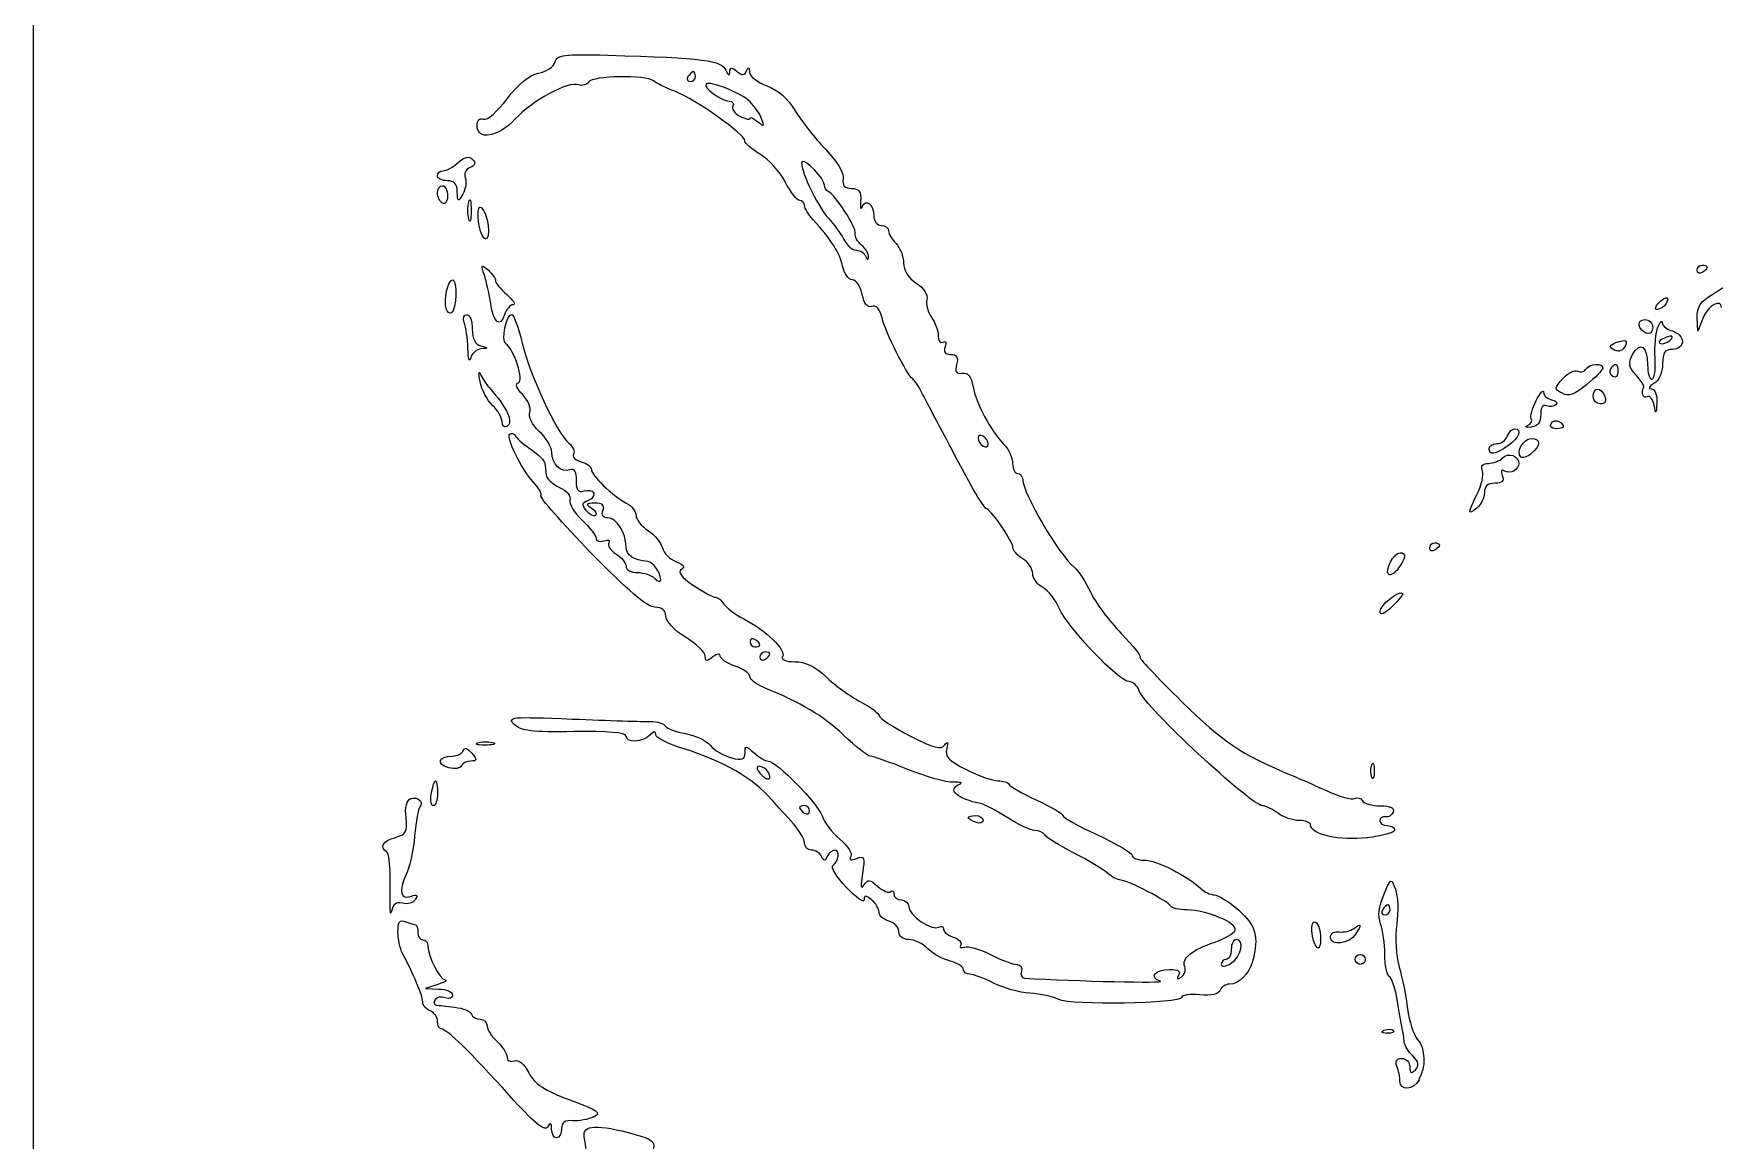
# Model space of a CAD drawing. Extents: x 195 to 337, y 268 to 410.
# Drawn here: x 195.3 to 252.5, y 340.8 to 378.4 of the extents above; entities that cross this region are included whole.
import ezdxf

# ---------------------------------------------------------------- set-up
doc = ezdxf.new("R2010")
doc.units = 0
doc.layers.add('Layer_1', color=7, linetype='CONTINUOUS')

msp = doc.modelspace()

# ---------------------------------------------------------------- linework, layer by layer
at = {"layer": 'Layer_1', "color": 7}
for points in [[(195.260074, 284.812072), (195.260074, 393.152088)], [(219.651766, 376.117994), (219.650944, 376.123521)], [(210.111993, 373.885937), (210.116869, 373.884831)], [(210.074066, 372.124176), (210.074066, 372.125254)], [(210.634787, 371.456022), (210.635921, 371.456022)], [(223.438796, 371.23818), (223.440809, 371.241354)], [(211.580028, 369.213449), (211.579121, 369.212485)], [(250.700179, 369.124129), (250.697911, 369.121861)], [(209.484828, 368.942825), (209.486812, 368.942542)], [(252.088362, 368.77663), (251.905243, 368.312627), (251.882566, 368.779833)], [(250.170072, 368.23989), (250.168088, 368.238756)], [(250.776431, 368.091468), (250.781533, 368.089483)], [(210.498214, 367.712306), (210.49759, 367.712306)], [(249.38907, 367.736627), (249.384733, 367.740028)], [(251.042236, 367.691839), (251.042037, 367.69405)], [(249.016088, 366.765846), (249.016088, 366.76698)], [(248.112516, 366.480765), (248.114869, 366.485159)], [(247.076623, 365.810372), (247.076396, 365.80595)], [(211.364396, 365.070274), (211.365955, 365.070869)], [(247.066758, 364.992605), (247.067892, 364.992605)], [(245.44279, 364.40708), (245.442847, 364.410425)], [(246.23564, 364.143912), (246.236916, 364.143912)], [(245.647281, 363.557055), (245.649776, 363.556318)], [(241.695984, 360.224362), (241.701426, 360.224249)], [(210.613357, 354.221802), (210.613243, 354.216983)], [(210.1417, 353.676756), (210.139546, 353.677521)], [(220.141735, 353.432636), (220.139751, 353.431361)], [(240.808031, 353.128791), (240.808031, 353.128932)], [(208.400151, 352.114157), (208.402248, 352.113619)], [(240.640617, 351.059556), (240.651133, 351.066387)], [(236.191584, 347.600835), (236.192491, 347.598737)], [(238.948135, 347.323663), (238.943883, 347.323663)], [(240.257146, 347.781317), (240.256069, 347.780183)], [(236.752588, 346.854132), (236.745445, 346.850759)], [(209.015354, 346.072167), (208.593133, 345.937238), (209.057136, 345.914561)], [(241.322916, 344.414665), (241.328387, 344.40446)], [(242.410003, 342.830494), (242.427209, 342.829191)], [(214.31838, 341.554167), (214.319231, 341.566384)]]:
    msp.add_lwpolyline(points, dxfattribs=at)
for points in [[(217.711848, 377.149068)], [(209.177127, 372.674041)], [(252.054743, 370.311364)], [(248.591741, 365.836819)], [(227.580072, 364.738535)], [(242.948075, 360.854787)], [(241.501017, 358.934882)], [(219.81354, 357.8148)], [(220.151089, 357.39258)], [(208.863133, 352.157754)], [(221.501883, 352.157953)], [(227.324642, 351.590967)], [(241.353133, 348.78138)], [(240.413675, 346.754636)]]:
    msp.add_lwpolyline(points, close=True, dxfattribs=at)
for points in [[(213.006903, 377.477121), (213.07125, 377.722602), (213.308028, 377.753499), (214.799618, 377.709562)], [(214.799618, 377.709562), (218.090642, 377.613184), (218.688185, 377.536932), (218.821187, 377.199468)], [(211.373751, 376.222252), (211.755237, 376.731269), (212.12496, 377.032394), (212.444283, 377.096683)], [(212.444283, 377.096683), (212.713291, 377.150258), (212.966169, 377.321754), (213.006903, 377.477121)], [(216.357908, 376.839014), (216.124333, 377.044809), (214.278639, 377.013628), (214.147253, 376.796211)], [(217.711848, 377.149068), (217.669045, 377.149068), (217.590809, 377.07395), (217.532982, 376.979839)], [(217.786966, 376.979839), (217.786966, 377.076217), (217.754935, 377.149068), (217.711848, 377.149068)], [(218.821187, 377.199468), (218.896305, 377.0172), (218.947612, 376.985169), (218.954982, 377.12435)], [(218.954982, 377.12435), (218.963486, 377.303216), (219.019329, 377.312003), (219.20358, 377.156381)], [(219.20358, 377.156381), (219.385848, 377.005294), (219.460683, 377.01068), (219.528289, 377.179058)], [(219.528289, 377.179058), (219.592636, 377.332413), (219.624667, 377.319373), (219.624667, 377.136255)], [(219.624667, 377.136255), (219.633171, 376.992539), (219.900195, 376.780479), (220.220481, 376.66474)], [(213.81078, 376.699833), (213.464642, 376.832778), (212.228198, 376.166154), (211.641398, 375.530031)], [(214.147253, 376.796211), (214.082906, 376.699833), (213.934088, 376.654762), (213.81078, 376.699833)], [(217.109117, 376.468243), (216.784409, 376.594668), (216.445782, 376.760778), (216.357908, 376.839014)], [(219.473212, 374.78965), (219.473212, 375.013587), (217.801281, 376.200425), (217.109117, 376.468243)], [(217.532982, 376.979839), (217.479407, 376.883461), (217.510305, 376.810611), (217.6081, 376.810611)], [(217.6081, 376.810611), (217.704478, 376.810611), (217.786966, 376.885729), (217.786966, 376.979839)], [(218.147448, 376.722567), (218.033779, 376.608898), (218.660746, 376.148183), (218.93616, 376.141748)], [(219.650944, 376.123521), (219.344462, 376.423597), (218.274752, 376.850098), (218.147448, 376.722567)], [(220.220481, 376.66474), (220.585895, 376.532929), (220.9417, 376.22109), (221.175303, 375.828888)], [(210.573247, 375.528898), (210.696554, 375.486094), (211.045839, 375.784016), (211.373751, 376.222252)], [(218.93616, 376.141748), (219.057199, 376.13897), (219.113042, 376.06663), (219.058333, 375.975638)], [(219.058333, 375.975638), (219.004758, 375.890031), (219.111908, 375.733559), (219.301546, 375.631654)], [(220.040765, 375.545764), (219.976418, 375.714142), (219.80067, 375.972265), (219.651766, 376.117994)], [(210.354695, 375.316866), (210.354695, 375.49063), (210.440302, 375.57822), (210.573247, 375.528898)], [(211.641398, 375.530031), (211.068062, 374.908507), (210.354695, 374.789537), (210.354695, 375.316866)], [(219.301546, 375.631654), (219.49005, 375.535276), (219.644481, 375.498709), (219.644481, 375.556535)], [(219.644481, 375.556535), (219.644481, 375.620882), (219.760135, 375.567874), (219.901584, 375.449386)], [(219.901584, 375.449386), (220.119001, 375.268252), (220.140544, 375.283276), (220.040765, 375.545764)], [(221.175303, 375.828888), (221.379965, 375.484904), (221.846122, 374.890139), (222.210488, 374.508652)], [(219.996147, 374.331005), (219.708969, 374.499383), (219.473212, 374.705008), (219.473212, 374.78965)], [(209.708935, 374.055165), (209.926352, 374.251323), (210.075426, 374.284488), (210.197599, 374.162315)], [(210.197599, 374.162315), (210.319773, 374.040142), (210.293977, 373.955386), (210.111993, 373.885937)], [(220.84382, 373.392255), (220.664954, 373.740548), (220.283354, 374.162769), (219.996147, 374.331005)], [(222.176387, 373.285871), (222.176387, 373.508674), (221.524843, 374.189244), (221.416617, 374.081017)], [(222.210488, 374.508652), (222.608047, 374.091789), (222.851316, 373.686718), (222.818094, 373.494898)], [(209.001549, 373.603039), (209.001549, 373.699417), (209.087155, 373.772268), (209.19884, 373.772268)], [(209.339099, 373.433811), (209.153713, 373.433811), (209.001549, 373.508929), (209.001549, 373.603039)], [(209.19884, 373.772268), (209.308258, 373.772268), (209.537467, 373.899827), (209.708935, 374.055165)], [(210.116869, 373.884831), (209.971168, 373.831257), (209.897184, 373.67365), (209.950758, 373.534413)], [(221.416617, 374.081017), (221.287073, 373.951474), (221.934223, 372.562214), (222.312478, 372.156831)], [(209.007899, 373.021228), (209.007899, 373.155307), (209.083017, 373.264441), (209.177127, 373.264441)], [(209.177127, 372.674013), (209.080749, 372.727587), (209.007899, 372.887178), (209.007899, 373.021228)], [(209.177127, 373.264441), (209.273505, 373.264441), (209.346355, 373.107969), (209.346355, 372.917254)], [(209.682034, 373.05445), (209.679228, 373.320057), (209.574884, 373.433811), (209.339099, 373.433811)], [(209.865152, 372.979332), (209.70216, 372.699553), (209.68742, 372.706072), (209.682034, 373.05445)], [(209.950758, 373.534413), (210.004333, 373.397216), (209.973436, 373.147569), (209.865152, 372.979332)], [(221.33461, 372.758939), (221.249004, 372.758939), (221.022771, 373.043991), (220.84382, 373.392255)], [(222.309332, 373.068454), (222.234214, 373.100485), (222.176387, 373.197146), (222.176387, 373.285871)], [(223.228777, 371.642117), (223.27158, 371.83714), (222.544012, 372.968787), (222.309332, 373.068454)], [(222.818094, 373.494898), (222.775291, 373.272094), (222.860897, 373.175546), (223.100991, 373.172343)], [(223.100991, 373.172343), (223.354976, 373.169509), (223.431058, 373.06406), (223.407473, 372.750123)], [(209.346355, 372.917254), (209.346355, 372.725348), (209.271237, 372.616129), (209.177127, 372.674041)], [(210.074066, 372.125254), (210.031262, 372.288246), (210.031262, 372.55388), (210.074066, 372.71571)], [(210.074066, 372.71571), (210.116869, 372.878702), (210.149184, 372.747742), (210.149184, 372.419943)], [(210.400078, 372.068986), (210.368047, 372.392617), (210.402913, 372.582283), (210.496456, 372.524428)], [(210.496456, 372.524428), (210.721527, 372.385247), (210.851184, 371.38422), (210.634787, 371.456022)], [(221.499587, 372.58971), (221.499587, 372.686088), (221.424469, 372.758939), (221.33461, 372.758939)], [(221.795354, 372.1032), (221.632362, 372.277814), (221.499587, 372.496479), (221.499587, 372.58971)], [(223.407473, 372.750123), (223.384796, 372.5208), (223.415977, 372.428646), (223.461048, 372.545461)], [(223.461048, 372.545461), (223.585206, 372.843383), (223.85753, 372.631351), (223.85753, 372.23898)], [(210.149184, 372.419943), (210.149184, 372.095235), (210.117152, 371.961269), (210.074066, 372.124176)], [(210.635921, 371.456022), (210.539543, 371.488054), (210.434377, 371.763581), (210.400078, 372.068986)], [(222.797316, 370.521269), (222.700938, 370.972403), (222.400806, 371.45143), (221.795354, 372.1032)], [(222.312478, 372.156831), (222.491344, 371.964926), (222.726138, 371.642428), (222.835442, 371.438844)], [(223.85753, 372.23898), (223.85753, 372.05898), (223.971199, 371.911068), (224.11038, 371.911068)], [(224.11038, 371.911068), (224.249562, 371.911068), (224.363231, 371.825461), (224.363231, 371.729934)], [(222.835442, 371.438844), (222.943725, 371.235317), (223.137643, 371.069121), (223.266223, 371.069121)], [(223.440809, 371.241354), (223.300494, 371.358142), (223.204966, 371.53817), (223.228777, 371.642117)], [(224.363231, 371.729934), (224.363231, 371.633556), (224.4769, 371.435244), (224.616081, 371.29595)], [(224.616081, 371.29595), (224.755262, 371.156769), (224.868932, 370.859783), (224.868932, 370.636894)], [(223.266223, 371.069121), (223.394916, 371.069121), (223.538349, 370.972743), (223.584497, 370.85794)], [(223.680875, 370.835263), (223.689379, 370.942413), (223.584497, 371.121364), (223.438796, 371.23818)], [(223.584497, 370.85794), (223.638072, 370.724995), (223.670103, 370.717625), (223.680875, 370.835263)], [(252.413014, 369.572854), (253.394623, 370.155798), (253.87793, 370.655405), (253.685656, 370.888157)], [(210.60284, 370.216573), (210.486053, 370.585219), (210.495691, 370.603446), (210.737769, 370.385802)], [(210.818273, 369.253191), (210.77547, 369.555392), (210.674557, 369.989405), (210.60284, 370.216573)], [(210.737769, 370.385802), (210.88347, 370.252006), (210.991754, 370.093266), (210.977864, 370.033257)], [(223.129508, 370.057266), (222.999965, 370.057266), (222.849729, 370.26618), (222.797316, 370.521269)], [(224.868932, 370.636894), (224.868932, 370.387162), (225.036176, 370.121443), (225.304021, 369.945694)], [(251.885514, 370.386482), (251.885514, 370.48286), (251.960632, 370.565348), (252.054743, 370.565348)], [(252.054743, 370.311364), (251.958365, 370.257789), (251.885514, 370.288687), (251.885514, 370.386482)], [(252.054743, 370.565348), (252.151121, 370.565348), (252.223971, 370.533317), (252.223971, 370.49023)], [(252.223971, 370.49023), (252.223971, 370.447427), (252.148853, 370.369191), (252.054743, 370.311364)], [(209.305678, 369.078605), (209.2093, 369.376498), (209.359253, 370.056983), (209.527631, 370.056983)], [(209.527631, 370.056983), (209.691473, 370.056983), (209.65519, 369.047509), (209.484828, 368.942825)], [(210.977864, 370.033257), (210.966525, 369.96891), (211.134336, 369.765383), (211.357225, 369.569225)], [(211.357225, 369.569225), (211.580028, 369.373068), (211.680856, 369.213449), (211.580028, 369.213449)], [(223.464932, 369.563244), (223.411357, 369.83537), (223.259136, 370.057266), (223.129508, 370.057266)], [(225.304021, 369.945694), (225.56651, 369.773065), (225.709092, 369.549184), (225.665155, 369.379871)], [(251.882566, 368.779833), (251.871228, 369.136687), (251.993968, 369.32315), (252.413014, 369.572854)], [(209.486812, 368.942542), (209.422466, 368.899739), (209.343379, 368.965219), (209.305678, 369.078605)], [(211.287634, 368.872781), (211.140799, 368.409827), (210.921143, 368.586652), (210.818273, 369.253191)], [(211.579121, 369.212485), (211.482743, 369.212485), (211.34753, 369.059131), (211.287634, 368.872781)], [(223.791766, 369.156019), (223.643798, 369.102444), (223.529278, 369.241625), (223.464932, 369.563244)], [(224.138982, 368.763817), (224.063864, 369.069222), (223.936588, 369.211748), (223.791766, 369.156019)], [(225.665155, 369.379871), (225.622352, 369.225666), (225.697187, 368.95765), (225.821628, 368.784057)], [(250.697911, 369.121861), (250.417281, 368.948381), (250.378588, 369.099184), (250.644336, 369.346932)], [(250.644336, 369.346932), (250.77388, 369.466838), (250.880179, 369.490649), (250.880179, 369.400507)], [(250.880179, 369.400507), (250.880179, 369.314901), (250.794573, 369.185074), (250.700179, 369.124129)], [(252.713117, 369.11418), (252.712806, 369.438888), (252.251269, 369.189298), (252.088362, 368.77663)], [(209.918982, 368.607118), (209.865407, 368.753953), (209.896305, 368.873858), (210.004588, 368.873858)], [(210.041155, 367.720894), (210.029817, 368.061647), (209.976809, 368.460312), (209.918982, 368.607118)], [(210.004588, 368.873858), (210.111738, 368.873858), (210.191108, 368.652189), (210.191108, 368.379836)], [(211.333555, 367.881619), (211.167445, 367.996139), (211.344894, 368.879301), (211.535949, 368.879301)], [(211.535949, 368.879301), (211.600295, 368.879301), (211.762154, 368.442085), (211.887445, 367.908406)], [(225.182727, 366.686476), (224.976932, 366.836428), (224.267562, 368.249329), (224.138982, 368.763817)], [(225.821628, 368.784057), (225.948053, 368.611427), (226.052084, 368.327565), (226.052084, 368.153943)], [(250.168088, 368.238756), (249.855171, 368.345906), (249.802673, 368.707039), (250.103741, 368.707039)], [(250.103741, 368.707039), (250.250576, 368.707039), (250.370481, 368.587134), (250.370481, 368.440299)], [(250.370481, 368.440299), (250.370481, 368.293465), (250.284875, 368.203323), (250.170072, 368.23989)], [(250.449625, 367.396186), (250.426947, 367.790542), (250.472302, 368.266337), (250.546003, 368.451723)], [(250.546003, 368.451723), (250.621121, 368.637109), (250.687451, 368.703723), (250.693971, 368.598557)], [(250.693971, 368.598557), (250.69964, 368.491408), (250.856963, 368.366967), (251.042236, 368.318778)], [(210.191108, 368.379836), (210.191108, 368.050847), (210.287486, 367.860104), (210.486875, 367.808683)], [(211.757902, 366.557528), (211.961429, 366.621874), (211.622973, 367.682825), (211.333555, 367.881619)], [(211.887445, 367.908406), (212.138311, 366.838923), (213.074566, 364.83103), (213.478787, 364.495521)], [(226.052084, 368.153943), (226.052084, 367.980463), (226.127203, 367.884935), (226.219329, 367.941912)], [(226.219329, 367.941912), (226.315706, 368.006258), (226.343769, 367.933408), (226.283675, 367.783455)], [(249.041826, 367.675682), (248.87033, 367.782831), (248.886488, 367.83754), (249.116944, 367.92428)], [(249.116944, 367.92428), (249.46844, 368.059209), (249.552034, 367.999398), (249.38907, 367.736627)], [(249.684469, 367.513002), (249.933067, 367.978082), (250.19564, 367.803411), (250.19564, 367.174375)], [(250.781533, 368.089483), (250.637817, 368.035909), (250.557596, 367.95342), (250.601533, 367.909483)], [(250.601533, 367.909483), (250.644336, 367.86668), (250.763391, 367.877452), (250.862037, 367.941515)], [(250.862037, 367.941515), (251.131045, 368.107625), (251.079738, 368.205137), (250.776431, 368.091468)], [(251.042236, 368.318778), (251.227621, 368.265203), (251.379814, 368.108731), (251.379814, 367.960847)], [(251.379814, 367.960847), (251.379814, 367.804375), (251.238365, 367.691839), (251.042236, 367.691839)], [(210.137533, 367.397263), (210.09473, 367.234271), (210.051643, 367.374586), (210.041155, 367.720894)], [(210.49759, 367.712306), (210.342251, 367.700967), (210.179316, 367.560085), (210.137533, 367.397263)], [(210.486875, 367.808683), (210.749363, 367.744337), (210.750497, 367.733565), (210.498214, 367.712306)], [(226.283675, 367.783455), (226.219329, 367.608841), (226.280897, 367.520967), (226.474447, 367.520967)], [(226.474447, 367.520967), (226.68336, 367.520967), (226.740336, 367.424589), (226.67599, 367.179109)], [(249.384733, 367.740028), (249.309615, 367.625225), (249.1693, 367.600564), (249.041826, 367.675682)], [(249.80239, 366.815367), (249.552658, 367.091745), (249.530264, 367.224746), (249.684469, 367.513002)], [(250.342475, 366.678198), (250.428081, 366.678198), (250.471168, 367.000753), (250.449625, 367.396186)], [(251.042037, 367.69405), (250.780683, 367.69405), (250.704488, 367.581515), (250.704488, 367.195748)], [(210.457168, 366.594718), (210.403593, 366.873364), (210.403593, 366.989074), (210.468506, 366.85097)], [(210.468506, 366.85097), (210.532853, 366.713773), (210.66353, 366.506986), (210.765351, 366.392324)], [(226.67599, 367.179109), (226.611643, 366.928243), (226.664651, 366.85012), (226.865628, 366.883342)], [(226.865628, 366.883342), (227.059517, 366.915373), (227.17211, 366.773924), (227.234273, 366.422542)], [(247.283297, 366.197953), (247.014289, 366.349039), (247.016557, 366.383339), (247.315329, 366.70697)], [(247.315329, 366.70697), (247.493061, 366.898876), (247.716119, 367.007017), (247.809351, 366.949049)], [(247.809351, 366.949049), (247.905729, 366.895474), (248.026768, 366.917017), (248.085729, 367.013395)], [(248.085729, 367.013395), (248.207902, 367.210687), (248.684774, 367.248104), (248.666547, 367.056198)], [(248.666547, 367.056198), (248.660878, 366.98108), (248.410295, 366.727238), (248.112516, 366.480765)], [(249.016088, 366.76698), (248.91971, 366.820554), (248.888529, 366.943861), (248.940969, 367.030602)], [(248.940969, 367.030602), (249.085536, 367.26531), (249.187584, 367.221373), (249.187584, 366.923452)], [(249.187584, 366.923452), (249.187584, 366.778885), (249.112466, 366.708019), (249.016088, 366.765846)], [(250.06913, 366.407093), (250.091807, 366.439124), (249.972752, 366.627912), (249.80239, 366.815367)], [(250.19564, 367.174375), (250.19564, 366.901115), (250.259987, 366.678198), (250.342475, 366.678198)], [(250.704488, 367.195748), (250.704488, 366.899981), (250.584582, 366.627798), (250.408721, 366.525978)], [(210.880466, 365.785654), (210.702733, 365.951764), (210.51182, 366.316101), (210.457168, 366.594718)], [(210.765351, 366.392324), (211.401899, 365.671134), (211.606588, 365.220085), (211.364396, 365.070274)], [(211.906721, 366.153534), (211.696673, 366.363581), (211.63998, 366.517871), (211.757902, 366.557528)], [(212.146815, 365.552334), (212.20039, 365.699169), (212.09324, 365.961713), (211.906721, 366.153534)], [(225.520305, 366.173178), (225.403517, 366.405619), (225.251297, 366.636104), (225.182727, 366.686476)], [(226.004661, 365.244066), (225.855842, 365.522712), (225.637092, 365.940624), (225.520305, 366.173178)], [(227.234273, 366.422542), (227.330651, 365.86423), (227.827933, 364.938151), (228.287656, 364.454192)], [(246.402544, 365.949553), (246.540875, 366.214309), (246.654261, 366.341783), (246.655395, 366.23245)], [(246.655395, 366.23245), (246.656018, 366.123033), (246.777568, 366.009647), (246.924403, 365.9796)], [(248.114869, 366.485159), (247.705517, 366.146532), (247.500828, 366.07578), (247.283297, 366.197953)], [(248.344277, 366.089669), (248.344277, 366.229134), (248.408623, 366.34252), (248.495363, 366.34252)], [(248.495363, 366.34252), (248.580969, 366.34252), (248.689253, 366.22885), (248.742828, 366.089669)], [(250.183933, 366.079181), (250.044752, 365.993575), (249.959996, 366.23452), (250.06913, 366.407093)], [(250.408721, 366.525978), (250.244878, 366.4296), (250.207177, 366.351364), (250.323114, 366.349096)], [(250.323114, 366.349096), (250.445288, 366.346318), (250.524658, 366.148687), (250.510768, 365.879735)], [(211.204097, 365.227342), (211.204097, 365.368791), (211.058396, 365.619543), (210.880466, 365.785654)], [(246.236434, 365.331231), (246.193631, 365.40635), (246.268466, 365.684854), (246.402544, 365.949553)], [(246.751688, 365.773918), (246.622144, 365.827493), (246.54816, 365.709572), (246.557798, 365.471717)], [(247.076396, 365.80595), (247.01205, 365.741603), (246.866349, 365.730831), (246.751688, 365.773918)], [(246.924403, 365.9796), (247.072371, 365.947569), (247.140969, 365.87245), (247.076623, 365.810372)], [(248.591741, 365.836819), (248.455678, 365.836819), (248.344277, 365.950488), (248.344277, 366.089669)], [(248.742828, 366.089669), (248.807174, 365.935465), (248.743168, 365.836819), (248.591741, 365.836819)], [(250.41439, 365.794129), (250.371587, 366.004176), (250.270673, 366.132756), (250.183933, 366.079181)], [(250.510768, 365.879735), (250.488091, 365.477868), (250.478453, 365.467153), (250.41439, 365.794129)], [(211.365955, 365.070869), (211.280349, 365.017294), (211.204097, 365.093546), (211.204097, 365.227342)], [(212.471524, 364.898665), (212.21754, 365.134507), (212.086806, 365.396967), (212.146815, 365.552334)], [(226.497606, 364.314983), (226.375432, 364.547424), (226.153621, 364.965449), (226.004661, 365.244066)], [(246.234166, 365.045216), (246.04878, 365.022539), (245.992088, 365.043713), (246.108875, 365.098791)], [(246.108875, 365.098791), (246.225662, 365.152365), (246.282639, 365.256397), (246.236434, 365.331231)], [(246.557798, 365.471717), (246.566302, 365.211213), (246.46142, 365.075235), (246.234166, 365.045216)], [(247.067892, 364.992605), (246.923325, 364.992605), (246.852459, 365.067723), (246.910286, 365.164101)], [(246.910286, 365.164101), (246.963861, 365.260479), (247.087168, 365.29166), (247.173908, 365.239219)], [(247.173908, 365.239219), (247.408617, 365.094652), (247.36468, 364.992605), (247.066758, 364.992605)], [(212.268677, 363.179282), (211.846456, 363.647594), (211.336362, 364.67742), (211.463892, 364.805263)], [(211.463892, 364.805263), (211.517467, 364.858838), (211.610727, 364.82794), (211.675924, 364.730145)], [(211.675924, 364.730145), (211.74027, 364.633767), (211.983483, 364.426894), (212.216037, 364.267219)], [(212.895899, 364.193546), (212.895899, 364.365043), (212.705127, 364.682183), (212.471524, 364.898665)], [(213.478787, 364.495521), (213.620236, 364.3776), (213.690818, 364.209392), (213.636393, 364.120441)], [(227.580072, 364.738535), (227.483694, 364.79211), (227.410843, 364.770567), (227.410843, 364.674189)], [(227.410843, 364.674189), (227.410843, 364.577811), (227.485962, 364.458756), (227.580072, 364.400929)], [(227.7493, 364.465276), (227.7493, 364.561654), (227.674182, 364.680709), (227.580072, 364.738535)], [(227.580072, 364.400929), (227.67645, 364.347354), (227.7493, 364.368898), (227.7493, 364.465276)], [(228.287656, 364.454192), (228.450648, 364.282696), (228.583423, 363.991266), (228.583423, 363.804803)], [(244.80525, 364.314047), (244.80525, 364.410425), (244.922037, 364.483276), (245.063486, 364.483276)], [(245.063486, 364.483276), (245.206069, 364.483276), (245.365659, 364.596945), (245.419262, 364.736126)], [(245.419262, 364.736126), (245.472837, 364.875307), (245.584239, 364.988976), (245.666727, 364.988976)], [(245.666727, 364.988976), (245.943105, 364.988976), (245.822066, 364.673906), (245.44279, 364.40708)], [(245.877936, 364.031376), (245.705306, 364.204006), (245.963543, 364.653978), (246.23479, 364.653978)], [(246.23479, 364.653978), (246.565905, 364.653978), (246.565905, 364.418135), (246.23564, 364.143912)], [(212.216037, 364.267219), (212.448478, 364.108762), (212.647895, 363.903931), (212.659688, 363.812854)], [(213.507785, 363.592346), (213.212018, 363.478677), (212.895899, 363.789638), (212.895899, 364.193546)], [(213.636393, 364.120441), (213.582818, 364.034835), (213.70074, 363.918047), (213.891511, 363.866457)], [(213.891511, 363.866457), (214.086535, 363.812882), (214.24621, 363.696094), (214.24621, 363.601701)], [(227.701054, 362.262189), (227.584267, 362.315764), (227.237023, 362.90622), (226.497606, 364.314983)], [(244.774891, 363.809906), (244.938733, 363.809906), (245.158532, 363.895512), (245.261429, 363.997559)], [(245.442847, 364.410425), (245.009911, 364.107146), (244.80525, 364.077128), (244.80525, 364.314047)], [(245.261429, 363.997559), (245.456453, 364.192583), (245.81651, 364.072677), (245.81651, 363.809906)], [(246.236916, 364.143912), (246.095467, 364.025991), (245.933666, 363.975534), (245.877936, 364.031376)], [(212.659688, 363.812854), (212.671026, 363.727247), (212.691719, 363.546113), (212.702491, 363.420652)], [(212.702491, 363.420652), (212.713829, 363.296211), (212.921042, 363.104504), (213.162214, 362.994123)], [(213.740226, 363.223729), (213.740226, 363.544129), (213.665108, 363.655587), (213.507785, 363.592346)], [(214.24621, 363.601701), (214.24621, 363.399307), (214.95884, 362.713323), (215.433558, 362.459367)], [(228.583423, 363.804803), (228.583423, 363.619417), (228.658541, 363.467254), (228.752651, 363.467254)], [(228.752651, 363.467254), (228.849029, 363.467254), (228.924147, 363.370876), (228.927266, 363.256072)], [(244.397599, 362.777811), (244.545568, 363.074627), (244.623804, 363.4272), (244.571363, 363.563291)], [(244.571363, 363.563291), (244.507017, 363.722882), (244.582702, 363.809906), (244.774891, 363.809906)], [(245.250006, 363.395991), (245.325124, 363.210605), (245.247199, 363.134636), (244.994888, 363.134636)], [(245.314352, 363.554731), (245.217974, 363.619077), (245.189911, 363.546227), (245.250006, 363.395991)], [(245.649776, 363.556318), (245.553398, 363.502743), (245.405429, 363.502743), (245.314352, 363.554731)], [(245.81651, 363.809906), (245.81651, 363.724299), (245.741391, 363.613748), (245.647281, 363.557055)], [(212.522661, 362.710998), (212.576236, 362.764573), (212.458314, 362.970369), (212.268677, 363.179282)], [(214.231017, 360.768472), (213.243001, 361.787584), (212.473905, 362.662243), (212.522661, 362.710998)], [(213.162214, 362.994123), (213.41308, 362.87932), (213.564081, 362.699433), (213.515836, 362.571931)], [(213.987691, 362.860441), (213.807691, 362.796094), (213.740226, 362.892472), (213.740226, 363.223729)], [(214.324191, 362.806866), (214.270617, 362.881984), (214.123782, 362.903244), (213.987691, 362.860441)], [(214.141924, 362.559402), (214.290743, 362.612976), (214.373514, 362.727496), (214.324191, 362.806866)], [(228.927266, 363.256072), (228.938604, 362.778123), (230.153647, 360.707754), (230.674654, 360.275357)], [(244.386261, 362.290224), (244.064784, 362.023483), (244.067987, 362.107956), (244.397599, 362.777811)], [(244.639111, 362.817439), (244.639111, 362.642825), (244.525442, 362.405962), (244.386261, 362.290224)], [(244.994888, 363.134636), (244.759045, 363.134636), (244.639111, 363.027487), (244.639111, 362.817439)], [(213.515836, 362.571931), (213.473032, 362.449757), (213.650765, 362.141121), (213.920906, 361.886088)], [(214.077577, 362.199345), (213.904097, 362.408258), (213.915719, 362.473739), (214.141924, 362.559402)], [(214.362601, 362.456447), (214.065757, 362.454293), (214.040047, 362.424416), (214.236176, 362.296857)], [(214.387262, 362.041739), (214.333688, 361.988164), (214.194506, 362.064416), (214.077577, 362.199345)], [(214.236176, 362.296857), (214.372239, 362.21125), (214.440837, 362.095313), (214.387262, 362.041739)], [(214.640113, 362.205581), (214.704459, 362.384447), (214.628774, 362.458431), (214.362601, 362.456447)], [(214.808207, 361.952731), (214.642097, 361.952731), (214.578884, 362.049109), (214.640113, 362.205581)], [(215.433558, 362.459367), (215.61696, 362.362989), (215.765779, 362.172161), (215.765779, 362.038195)], [(228.592636, 360.946035), (228.592636, 361.148428), (227.896078, 362.176469), (227.701054, 362.262189)], [(213.920906, 361.886088), (214.191048, 361.63097), (214.411725, 361.344926), (214.411725, 361.250617)], [(215.423325, 360.970044), (215.423325, 361.454428), (215.111486, 361.952731), (214.808207, 361.952731)], [(215.765779, 362.038195), (215.765779, 361.904117), (215.948047, 361.674935), (216.169773, 361.530255)], [(214.411725, 361.250617), (214.411725, 361.154239), (214.529647, 361.123058), (214.674214, 361.175499)], [(214.674214, 361.175499), (214.819914, 361.229074), (214.891631, 361.207814), (214.836072, 361.111153)], [(214.836072, 361.111153), (214.782497, 361.025546), (214.889647, 360.852917), (215.080418, 360.735024)], [(216.169773, 361.530255), (216.392576, 361.384554), (216.613423, 361.116624), (216.660563, 360.935518)], [(242.778847, 360.929906), (242.778847, 361.026283), (242.853965, 361.108772), (242.948075, 361.108772)], [(242.948075, 361.108772), (243.044453, 361.108772), (243.117303, 361.07674), (243.117303, 361.033654)], [(243.117303, 361.033654), (243.117303, 360.99085), (243.042185, 360.912614), (242.948075, 360.854787)], [(216.40159, 358.914557), (216.147606, 358.914557), (215.451077, 359.509323), (214.231017, 360.768472)], [(215.080418, 360.735024), (215.270056, 360.617102), (215.424403, 360.424261), (215.424403, 360.307446)], [(216.164897, 360.473896), (215.671952, 360.516699), (215.423325, 360.680825), (215.423325, 360.970044)], [(216.60319, 359.850217), (216.600384, 360.08691), (216.3373, 360.45995), (216.164897, 360.473896)], [(216.660563, 360.935518), (216.703366, 360.754384), (216.918799, 360.542239), (217.128875, 360.464003)], [(217.128875, 360.464003), (217.387111, 360.367625), (217.446072, 360.281735), (217.308875, 360.197263)], [(228.930185, 360.561317), (228.744799, 360.67697), (228.592636, 360.850649), (228.592636, 360.946035)], [(229.267763, 360.058734), (229.267763, 360.218324), (229.115543, 360.444501), (228.930185, 360.561317)], [(241.374591, 360.035745), (241.238529, 360.171808), (241.561111, 360.770882), (241.771102, 360.770882)], [(241.771102, 360.770882), (241.992771, 360.770882), (241.967259, 360.575858), (241.695984, 360.224362)], [(242.948075, 360.854787), (242.851697, 360.801213), (242.778847, 360.83211), (242.778847, 360.929906)], [(215.424403, 360.307446), (215.424403, 360.190658), (215.599017, 360.095414), (215.812324, 360.095414)], [(215.812324, 360.095414), (216.025489, 360.095414), (216.292399, 359.999036), (216.40278, 359.89302)], [(216.40278, 359.89302), (216.514182, 359.781619), (216.604324, 359.762343), (216.60319, 359.850217)], [(217.308875, 360.197263), (217.173946, 360.111657), (217.306607, 359.936759), (217.709666, 359.662507)], [(229.605313, 359.587219), (229.419927, 359.683597), (229.267763, 359.899058), (229.267763, 360.058734)], [(230.674654, 360.275357), (230.828859, 360.147798), (231.078648, 359.769572), (231.23084, 359.433071)], [(241.701426, 360.224249), (241.579253, 360.063524), (241.432418, 359.977635), (241.374591, 360.035745)], [(217.709666, 359.662507), (218.041858, 359.437436), (218.381562, 359.253156), (218.466232, 359.253156)], [(230.179697, 358.863874), (230.050154, 359.162844), (229.790699, 359.487553), (229.605313, 359.587219)], [(231.23084, 359.433071), (231.383061, 359.097647), (231.853442, 358.462176), (232.27674, 358.021106)], [(241.090588, 358.769877), (241.090588, 358.987294), (241.73462, 359.50714), (241.855716, 359.386044)], [(241.855716, 359.386044), (241.887747, 359.354013), (241.727023, 359.151335), (241.501017, 358.934882)], [(216.775593, 358.611307), (216.775593, 358.81285), (216.649168, 358.914557), (216.40159, 358.914557)], [(218.466232, 359.253156), (218.551839, 359.253156), (218.679398, 359.146006), (218.754488, 359.022699)], [(218.754488, 359.022699), (218.829606, 358.896274), (219.132771, 358.668), (219.429615, 358.516885)], [(232.544755, 356.379222), (232.203974, 356.379222), (230.46764, 358.203118), (230.179697, 358.863874)], [(241.501017, 358.934854), (241.235127, 358.678602), (241.090588, 358.620888), (241.090588, 358.769877)], [(217.446412, 357.89332), (217.066003, 358.128028), (216.775593, 358.438762), (216.775593, 358.611307)], [(219.429615, 358.516885), (220.176516, 358.135398), (220.884639, 357.449556), (220.752743, 357.23588)], [(218.12154, 357.247134), (218.119073, 357.374693), (217.815058, 357.665046), (217.446412, 357.89332)], [(219.81354, 357.8148), (219.717162, 357.868375), (219.645162, 357.837477), (219.645162, 357.739682)], [(219.645162, 357.739682), (219.645162, 357.643304), (219.72028, 357.560816), (219.81354, 357.560816)], [(219.982768, 357.635934), (219.982768, 357.678737), (219.90765, 357.756973), (219.81354, 357.8148)], [(219.81354, 357.560816), (219.909917, 357.560816), (219.982768, 357.592847), (219.982768, 357.635934)], [(232.27674, 358.021106), (232.700009, 357.579609), (232.988292, 357.219524), (232.916491, 357.219524)], [(218.378642, 357.224457), (218.175114, 357.055228), (218.124658, 357.05948), (218.12154, 357.247134)], [(218.631492, 357.256488), (218.631492, 357.352866), (218.524343, 357.342094), (218.378642, 357.224457)], [(219.138355, 356.907146), (218.85971, 357.003524), (218.631492, 357.161131), (218.631492, 357.256488)], [(220.151089, 357.39258), (220.054711, 357.39258), (219.981861, 357.306973), (219.981861, 357.213713)], [(219.981861, 357.213713), (219.981861, 357.117335), (220.056979, 357.081902), (220.151089, 357.138595)], [(220.320317, 357.317461), (220.320317, 357.360265), (220.245199, 357.39258), (220.151089, 357.39258)], [(220.151089, 357.138595), (220.247467, 357.19217), (220.320317, 357.276926), (220.320317, 357.317461)], [(220.752743, 357.23588), (220.688396, 357.126463), (220.849121, 357.058148), (221.168529, 357.058148)], [(221.168529, 357.058148), (221.524305, 357.058148), (221.868289, 356.890904), (222.233703, 356.541619)], [(232.916491, 357.219524), (232.841373, 357.219524), (233.488721, 356.53371), (234.347533, 355.695902)], [(219.645247, 356.549216), (219.645247, 356.645594), (219.417058, 356.80972), (219.138355, 356.907146)], [(220.10925, 356.179493), (219.854132, 356.286643), (219.645247, 356.449635), (219.645247, 356.549216)], [(222.233703, 356.541619), (222.530547, 356.257644), (223.057791, 355.876129), (223.406481, 355.693975)], [(222.825152, 354.560088), (222.140387, 355.21268), (221.394875, 355.657408), (220.10925, 356.179493)], [(232.889817, 356.067383), (232.836242, 356.238879), (232.680903, 356.379222), (232.544755, 356.379222)], [(237.093681, 352.151887), (236.695045, 352.163225), (233.052072, 355.556211), (232.889817, 356.067383)], [(223.406481, 355.693975), (223.754774, 355.511707), (224.039826, 355.297465), (224.039826, 355.217102)], [(234.347533, 355.695902), (235.768173, 354.308598), (236.346299, 353.915943), (237.955442, 353.24555)], [(211.617502, 354.925049), (211.364651, 355.177899), (211.521124, 355.191789), (213.593562, 355.107317)], [(213.656803, 354.678435), (212.226724, 354.655757), (211.839766, 354.701112), (211.617502, 354.925049)], [(213.593562, 355.107317), (214.831281, 355.053742), (216.029259, 355.02171), (216.255691, 355.02171)], [(215.421851, 354.529616), (215.421851, 354.643285), (214.792815, 354.69686), (213.656803, 354.678435)], [(216.434387, 354.57497), (216.434387, 354.702529), (216.37004, 354.698277), (216.231993, 354.552293)], [(216.255691, 355.02171), (216.481895, 355.024488), (216.712182, 354.957364), (216.766834, 354.868356)], [(216.766834, 354.868356), (216.820409, 354.78275), (217.130122, 354.663694), (217.452677, 354.61012)], [(224.039826, 355.217102), (224.039826, 355.141984), (224.50811, 354.831307), (225.081445, 354.538772)], [(209.885477, 354.034488), (209.92828, 354.151276), (210.032311, 354.120094), (210.173732, 353.948882)], [(210.613243, 354.216983), (210.334598, 354.219761), (210.241395, 354.259786), (210.405464, 354.302589)], [(210.405464, 354.302589), (210.569306, 354.345392), (210.797666, 354.345392), (210.912327, 354.29692)], [(210.912327, 354.29692), (211.026847, 354.254117), (210.88965, 354.211313), (210.613357, 354.221802)], [(216.231993, 354.552293), (215.982261, 354.302561), (215.421851, 354.285553), (215.421851, 354.529616)], [(217.405281, 354.087383), (216.871603, 354.253493), (216.434387, 354.472072), (216.434387, 354.57497)], [(217.452677, 354.61012), (217.775231, 354.556545), (218.155669, 354.374277), (218.297117, 354.206098)], [(218.297117, 354.206098), (218.438566, 354.038003), (218.762198, 353.849272), (219.015105, 353.784954)], [(219.474828, 353.952198), (219.474828, 354.21582), (219.497505, 354.21582), (219.783464, 353.954976)], [(223.73496, 353.842101), (223.649354, 353.842101), (223.238812, 354.164655), (222.825152, 354.560088)], [(225.081445, 354.538772), (225.895867, 354.121909), (226.155719, 354.05331), (226.274462, 354.223701)], [(226.274462, 354.223701), (226.381612, 354.373654), (226.398903, 354.336236), (226.338809, 354.103795)], [(209.389414, 353.448198), (208.955429, 353.561868), (209.041149, 353.846835), (209.509319, 353.846835)], [(209.509319, 353.846835), (209.681949, 353.846835), (209.851177, 353.932441), (209.885477, 354.034488)], [(210.139546, 353.677521), (209.996963, 353.677521), (209.854494, 353.602403), (209.823426, 353.512545)], [(210.173732, 353.948882), (210.364503, 353.718425), (210.359117, 353.676756), (210.1417, 353.676756)], [(220.380951, 352.36355), (219.756195, 353.086894), (218.74621, 353.671795), (217.405281, 354.087383)], [(219.015105, 353.784954), (219.378393, 353.688576), (219.474828, 353.73138), (219.474828, 353.952198)], [(220.139751, 353.431361), (219.846138, 353.613628), (219.782897, 353.408683), (220.064632, 353.174258)], [(219.783464, 353.954976), (219.953826, 353.801622), (220.168154, 353.675197), (220.260336, 353.675197)], [(220.260336, 353.675197), (220.536714, 353.675197), (221.963335, 352.224454), (222.095032, 351.809518)], [(225.019083, 353.388784), (224.399684, 353.638517), (223.821757, 353.842101), (223.73496, 353.842101)], [(226.338809, 354.103795), (226.263691, 353.835921), (226.403155, 353.686932), (227.001067, 353.385808)], [(240.808031, 353.128932), (240.765228, 353.244586), (240.765228, 353.435414), (240.808031, 353.551153)], [(240.808031, 353.551153), (240.850834, 353.666806), (240.893637, 353.57383), (240.893637, 353.339972)], [(208.798787, 352.579975), (208.84159, 352.812416), (208.908204, 353.002195), (208.944488, 353.002195)], [(208.944488, 353.002195), (208.976519, 353.002195), (209.008834, 352.812557), (209.008834, 352.579975)], [(209.823426, 353.512545), (209.791395, 353.426939), (209.597221, 353.392639), (209.389414, 353.448198)], [(220.064632, 353.174258), (220.225357, 353.041313), (220.321735, 353.028557), (220.321735, 353.142227)], [(220.321735, 353.142227), (220.321735, 353.238605), (220.236129, 353.37155), (220.141735, 353.432636)], [(226.567678, 352.953723), (226.335237, 352.942384), (225.638595, 353.139109), (225.019083, 353.388784)], [(227.001067, 353.385808), (227.414727, 353.176894), (227.899111, 353.006447), (228.077949, 353.006447)], [(228.077949, 353.006447), (228.256815, 353.006447), (228.428368, 352.952872), (228.459436, 352.880022)], [(237.955442, 353.24555), (238.234088, 353.128762), (238.82239, 352.86942), (239.262412, 352.667934)], [(240.893637, 353.339972), (240.893637, 353.107531), (240.850834, 353.013109), (240.808031, 353.128791)], [(208.096872, 352.395921), (208.330447, 352.481528), (208.558749, 352.273748), (208.400151, 352.114157)], [(208.863133, 352.157754), (208.788015, 352.157754), (208.753716, 352.347392), (208.798787, 352.579975)], [(209.008834, 352.579975), (209.008834, 352.347534), (208.944488, 352.157754), (208.863133, 352.157754)], [(227.511842, 352.22709), (226.692062, 352.377043), (226.32781, 352.705039), (226.778859, 352.889376)], [(226.778859, 352.889376), (226.894513, 352.93218), (226.801536, 352.964494), (226.567678, 352.953723)], [(228.459436, 352.880022), (228.491467, 352.804904), (228.914878, 352.56926), (229.402466, 352.344217)], [(239.262412, 352.667934), (239.702831, 352.466391), (240.134689, 352.34538), (240.221514, 352.398926)], [(240.221514, 352.398926), (240.307121, 352.452501), (240.428443, 352.421603), (240.48627, 352.323808)], [(207.935014, 351.746504), (207.89221, 352.106561), (207.957691, 352.341269), (208.096872, 352.395921)], [(208.402248, 352.113619), (208.348673, 352.060044), (208.273555, 351.616365), (208.227634, 351.11914)], [(221.035725, 351.640233), (220.780607, 351.916611), (220.485974, 352.242482), (220.380951, 352.36355)], [(221.501883, 352.157953), (221.405505, 352.157953), (221.332654, 352.125921), (221.332654, 352.082835)], [(221.332654, 352.082835), (221.332654, 352.040031), (221.407773, 351.961795), (221.501883, 351.903969)], [(221.671111, 351.979087), (221.671111, 352.075465), (221.595993, 352.157953), (221.501883, 352.157953)], [(221.501883, 351.903969), (221.598261, 351.850394), (221.671111, 351.881291), (221.671111, 351.979087)], [(228.394862, 351.752372), (228.010144, 351.99445), (227.613634, 352.208891), (227.511842, 352.22709)], [(229.402466, 352.344217), (229.890053, 352.119146), (230.288689, 351.883417), (230.288689, 351.820205)], [(237.616617, 351.899036), (237.436617, 352.035099), (237.200831, 352.149902), (237.093681, 352.151887)], [(238.334604, 351.651572), (238.120305, 351.651572), (237.797722, 351.762973), (237.616617, 351.899036)], [(240.48627, 352.323808), (240.539845, 352.22743), (240.821694, 352.152312), (241.102466, 352.152312)], [(241.102466, 352.152312), (241.440015, 352.152312), (241.586821, 352.077194), (241.535401, 351.941131)], [(241.535401, 351.941131), (241.492598, 351.825477), (241.372409, 351.749225), (241.268661, 351.771902)], [(207.572803, 351.076734), (207.93714, 351.173112), (207.988588, 351.26212), (207.935014, 351.746504)], [(221.499729, 350.889024), (221.499729, 351.025087), (221.290815, 351.362665), (221.035725, 351.640233)], [(222.095032, 351.809518), (222.159379, 351.597487), (222.436891, 351.239414), (222.703716, 351.014372)], [(227.071791, 351.754809), (227.071791, 351.786841), (227.185461, 351.819156), (227.324642, 351.819156)], [(227.324642, 351.590967), (227.185461, 351.644542), (227.071791, 351.718526), (227.071791, 351.754809)], [(227.324642, 351.819156), (227.463823, 351.819156), (227.577492, 351.744038), (227.577492, 351.655313)], [(227.577492, 351.655313), (227.577492, 351.569707), (227.463823, 351.535408), (227.324642, 351.590967)], [(229.340018, 351.310876), (229.203955, 351.310876), (228.779552, 351.509017), (228.394862, 351.752372)], [(229.679722, 351.160923), (229.626147, 351.246813), (229.476195, 351.310876), (229.340018, 351.310876)], [(230.288689, 351.820205), (230.288689, 351.755858), (230.820214, 351.460148), (231.470708, 351.160072)], [(238.72468, 351.503603), (238.72468, 351.589209), (238.548932, 351.651572), (238.334604, 351.651572)], [(240.651133, 351.066387), (239.717741, 350.9496), (238.72468, 351.174671), (238.72468, 351.503603)], [(241.584724, 351.32743), (241.584724, 351.241824), (241.160349, 351.125036), (240.640617, 351.059556)], [(241.268661, 351.771902), (241.161511, 351.79458), (241.079023, 351.739871), (241.079023, 351.645477)], [(241.079023, 351.645477), (241.079023, 351.549099), (241.192692, 351.476249), (241.331873, 351.476249)], [(241.331873, 351.476249), (241.471054, 351.476249), (241.584724, 351.411902), (241.584724, 351.32743)], [(207.287751, 350.573074), (207.019877, 350.73805), (207.151688, 350.971739), (207.572803, 351.076734)], [(208.227634, 351.11914), (208.184831, 350.621915), (208.048768, 350.022784), (207.931867, 349.786687)], [(221.738689, 350.641559), (221.606878, 350.641559), (221.499729, 350.752961), (221.499729, 350.889024)], [(222.703716, 351.014372), (222.97159, 350.789301), (223.139883, 350.522504), (223.077719, 350.422838)], [(230.660254, 350.551162), (230.17159, 350.804013), (229.730094, 351.078406), (229.679722, 351.160923)], [(231.470708, 351.160072), (232.121174, 350.860025), (232.652699, 350.544983), (232.652699, 350.459235)], [(207.396034, 349.338898), (207.418711, 349.970088), (207.364003, 350.525707), (207.287751, 350.573074)], [(222.076267, 350.430378), (222.022692, 350.546031), (221.870472, 350.641559), (221.738689, 350.641559)], [(222.273558, 350.430378), (222.19844, 350.26115), (222.155637, 350.26115), (222.076267, 350.430378)], [(222.526409, 350.641559), (222.440803, 350.641559), (222.327133, 350.545181), (222.273558, 350.430378)], [(222.926066, 349.375975), (222.594951, 349.727471), (222.384903, 350.06074), (222.462062, 350.117546)], [(222.462062, 350.117546), (222.663606, 350.265515), (222.711795, 350.641559), (222.526409, 350.641559)], [(223.077719, 350.422838), (223.002601, 350.304917), (223.07205, 350.281389), (223.268491, 350.358491)], [(223.268491, 350.358491), (223.537499, 350.465641), (223.559977, 350.401294), (223.470034, 349.838759)], [(231.814721, 349.856759), (231.667886, 349.985452), (231.148154, 350.298283), (230.660254, 350.551162)], [(232.652699, 350.459235), (232.652699, 350.373628), (232.838084, 350.303896), (233.065253, 350.303896)], [(233.065253, 350.303896), (233.471401, 350.303896), (234.549558, 349.761657), (234.986576, 349.338359)], [(207.931867, 349.786687), (207.670513, 349.26052), (207.757253, 348.932608), (208.118387, 349.071931)], [(223.470034, 349.838759), (223.405688, 349.425099), (223.416459, 349.289008), (223.523609, 349.448683)], [(223.523609, 349.448683), (223.656554, 349.660715), (223.721751, 349.655613), (223.99725, 349.40588)], [(232.262651, 349.62205), (232.166273, 349.62205), (231.96045, 349.7292), (231.814721, 349.856759)], [(233.967917, 348.735827), (233.892799, 348.897685), (232.502576, 349.62205), (232.262651, 349.62205)], [(241.213187, 349.120687), (241.457533, 349.701506), (241.464053, 349.704709), (241.6129, 349.309191)], [(207.438837, 348.55234), (207.396034, 348.353065), (207.385262, 348.706545), (207.396034, 349.338898)], [(208.118387, 349.071931), (208.30604, 349.147049), (208.348843, 349.114734), (208.257568, 348.963647)], [(223.529391, 348.949474), (223.529391, 348.832687), (223.258399, 349.024592), (222.926066, 349.375975)], [(223.782242, 348.952252), (223.579848, 349.120346), (223.529391, 349.119496), (223.529391, 348.949474)], [(223.99725, 349.40588), (224.172998, 349.247424), (224.368021, 349.168054), (224.430185, 349.228998)], [(224.430185, 349.228998), (224.494532, 349.293345), (224.542721, 349.251676), (224.542721, 349.143392)], [(224.542721, 349.143392), (224.542721, 349.035109), (224.65639, 348.946101), (224.795571, 348.946101)], [(234.986576, 349.338359), (235.109883, 349.219304), (235.315565, 349.121792), (235.445221, 349.121792)], [(235.445221, 349.121792), (235.574765, 349.121792), (235.948881, 348.88595), (236.27787, 348.597751)], [(241.106037, 348.139077), (241.009659, 348.398447), (241.041691, 348.729534), (241.213187, 349.120687)], [(241.6129, 349.309191), (241.698506, 349.087238), (241.72005, 348.552624), (241.655703, 348.118724)], [(207.817121, 348.83297), (207.600554, 348.886545), (207.487054, 348.800939), (207.438837, 348.55234)], [(208.257568, 348.963647), (208.18245, 348.84686), (207.987426, 348.787899), (207.817121, 348.83297)], [(224.035092, 348.528954), (224.035092, 348.645742), (223.921423, 348.836513), (223.782242, 348.952252)], [(224.372642, 348.22783), (224.187256, 348.281405), (224.035092, 348.412082), (224.035092, 348.528954)], [(224.795571, 348.946101), (224.934752, 348.946101), (225.048421, 348.838951), (225.048421, 348.712526)], [(225.048421, 348.712526), (225.048421, 348.422117), (225.842491, 347.882031), (226.066456, 348.020277)], [(234.521949, 348.609402), (234.247555, 348.609402), (233.998985, 348.662976), (233.967917, 348.735827)], [(236.157766, 347.918202), (236.243373, 348.15943), (235.174031, 348.609402), (234.521949, 348.609402)], [(236.27787, 348.597751), (236.869404, 348.079096), (236.970147, 347.707247), (236.752588, 346.854132)], [(241.174267, 348.612151), (241.120692, 348.515773), (241.15159, 348.442923), (241.249385, 348.442923)], [(241.353133, 348.78138), (241.31033, 348.78138), (241.232094, 348.706261), (241.174267, 348.612151)], [(241.249385, 348.442923), (241.345763, 348.442923), (241.428251, 348.518041), (241.428251, 348.612151)], [(241.428251, 348.612151), (241.428251, 348.708529), (241.39622, 348.78138), (241.353133, 348.78138)], [(207.659826, 347.865194), (207.659826, 348.19954), (207.724173, 348.282057), (207.926566, 348.204898)], [(207.817432, 347.12898), (207.731826, 347.290838), (207.659826, 347.620876), (207.659826, 347.865194)], [(207.926566, 348.204898), (208.073401, 348.151323), (208.225565, 348.097748), (208.264144, 348.097748)], [(208.264144, 348.097748), (208.306947, 348.097748), (208.339262, 347.984079), (208.339262, 347.844898)], [(208.339262, 347.844898), (208.339262, 347.705717), (208.41438, 347.592047), (208.508491, 347.592047)], [(224.71022, 347.869928), (224.71022, 348.017896), (224.557999, 348.178535), (224.372642, 348.22783)], [(225.047769, 347.60092), (224.851612, 347.60092), (224.71022, 347.713455), (224.71022, 347.869928)], [(226.066456, 348.020277), (226.152062, 348.073852), (226.230299, 348.042954), (226.230299, 347.955931)], [(226.230299, 347.955931), (226.230299, 347.859553), (226.383653, 347.739364), (226.570003, 347.680687)], [(235.465517, 347.513131), (235.811628, 347.632186), (236.122418, 347.814255), (236.157766, 347.918202)], [(238.943883, 347.323663), (238.743473, 347.524072), (238.691032, 348.31491), (238.890308, 348.194891)], [(238.890308, 348.194891), (238.986686, 348.130545), (239.06719, 347.887332), (239.06719, 347.64514)], [(239.400913, 347.669915), (239.400913, 347.801726), (239.532724, 347.886482), (239.69668, 347.859553)], [(239.69668, 347.859553), (239.859672, 347.836876), (240.086755, 347.891584), (240.203571, 347.979458)], [(240.203571, 347.979458), (240.451036, 348.17675), (240.468327, 348.114387), (240.257146, 347.781317)], [(241.249754, 347.093178), (241.249754, 347.453235), (241.185407, 347.923701), (241.106037, 348.139077)], [(241.655703, 348.118724), (241.602129, 347.683635), (241.633026, 347.031666), (241.74131, 346.663672)], [(208.508491, 347.592047), (208.604869, 347.592047), (208.677719, 347.495669), (208.677719, 347.372362)], [(208.677719, 347.372362), (208.677719, 347.029455), (209.081741, 346.245761), (209.268204, 346.225521)], [(225.698236, 347.288003), (225.525606, 347.460633), (225.233155, 347.60092), (225.047769, 347.60092)], [(226.458034, 346.86258), (226.212554, 346.926926), (225.87078, 347.11543), (225.698236, 347.288003)], [(226.570003, 347.680687), (226.757656, 347.61634), (226.866847, 347.502671), (226.814349, 347.418198)], [(226.814349, 347.418198), (226.760774, 347.332592), (226.820018, 347.301411), (226.940774, 347.34308)], [(226.940774, 347.34308), (227.062947, 347.385883), (227.462632, 347.278734), (227.829124, 347.087962)], [(234.438894, 346.671921), (234.328626, 346.959099), (234.672469, 347.240948), (235.465517, 347.513131)], [(236.024396, 347.261187), (236.024396, 347.075802), (235.949278, 346.923609), (235.855168, 346.923609)], [(236.023489, 346.79605), (236.370705, 347.012617), (236.493927, 347.600835), (236.191584, 347.600835)], [(236.192491, 347.598737), (236.096113, 347.598737), (236.024396, 347.446517), (236.024396, 347.261187)], [(239.06719, 347.64514), (239.06719, 347.403061), (239.013615, 347.258296), (238.948135, 347.323663)], [(240.256069, 347.780183), (240.048289, 347.451194), (239.400913, 347.3676), (239.400913, 347.669915)], [(208.504352, 345.47709), (208.504352, 345.673247), (208.174286, 346.468337), (207.817432, 347.12898)], [(226.904888, 346.585068), (226.904888, 346.670957), (226.704478, 346.801635), (226.458034, 346.86258)], [(227.829124, 347.087962), (228.195643, 346.900309), (228.60284, 346.748258), (228.732525, 346.748258)], [(228.732525, 346.748258), (228.862069, 346.748258), (228.929817, 346.65188), (228.881344, 346.523187)], [(235.855168, 346.923609), (235.75879, 346.923609), (235.68594, 346.848491), (235.68594, 346.753247)], [(235.68594, 346.753247), (235.68594, 346.656869), (235.823136, 346.667641), (236.023489, 346.79605)], [(236.745445, 346.850759), (236.638295, 346.429616), (236.283596, 346.079197), (235.965322, 346.079197)], [(240.244447, 346.922731), (240.244447, 347.019109), (240.319565, 347.091959), (240.413675, 347.091959)], [(240.413675, 346.754636), (240.317297, 346.754636), (240.244447, 346.829754), (240.244447, 346.922731)], [(240.413675, 347.091959), (240.510053, 347.091959), (240.582903, 347.016841), (240.582903, 346.922731)], [(240.582903, 346.922731), (240.582903, 346.826353), (240.507785, 346.754636), (240.413675, 346.754636)], [(241.399706, 346.346277), (241.3141, 346.399852), (241.249754, 346.733121), (241.249754, 347.093178)], [(209.268204, 346.225521), (209.364582, 346.214183), (209.245527, 346.150403), (209.015354, 346.072167)], [(227.122305, 346.418957), (227.002399, 346.418957), (226.904888, 346.494076), (226.904888, 346.585068)], [(227.930321, 346.117833), (227.605612, 346.282809), (227.242324, 346.418957), (227.122305, 346.418957)], [(229.172009, 345.772772), (228.813001, 345.795449), (228.254689, 345.951638), (227.930321, 346.117833)], [(228.881344, 346.523187), (228.838541, 346.39903), (228.88296, 346.292731), (228.989628, 346.286211)], [(228.989628, 346.286211), (230.727351, 346.179061), (233.839225, 346.110463), (233.615032, 346.177928)], [(233.615032, 346.177928), (233.201401, 346.302085), (233.421143, 346.579795), (233.932258, 346.579795)], [(233.932258, 346.579795), (234.208636, 346.579795), (234.312667, 346.515449), (234.233382, 346.384772)], [(234.233382, 346.384772), (234.158264, 346.260614), (234.190579, 346.235953), (234.318988, 346.320425)], [(234.318988, 346.320425), (234.432658, 346.395543), (234.487083, 346.548614), (234.438894, 346.671921)], [(241.654825, 345.618624), (241.60125, 345.967994), (241.482195, 346.294828), (241.399706, 346.346277)], [(241.74131, 346.663672), (241.848459, 346.297181), (241.976018, 345.654198), (242.026362, 345.236797)], [(208.925382, 345.550309), (208.871807, 345.464702), (208.882579, 345.379946), (208.957414, 345.369175)], [(209.273675, 345.614655), (209.137612, 345.66823), (208.981111, 345.637332), (208.925382, 345.550309)], [(209.057136, 345.914561), (209.312254, 345.906057), (209.52114, 345.818183), (209.52114, 345.711033)], [(209.52114, 345.711033), (209.52114, 345.603883), (209.409738, 345.567317), (209.273675, 345.614655)], [(230.150387, 345.55422), (229.970387, 345.650598), (229.530988, 345.74811), (229.172009, 345.772772)], [(234.335373, 345.629339), (234.335373, 345.418157), (230.53125, 345.350693), (230.150387, 345.55422)], [(234.954771, 345.714945), (234.61399, 345.746976), (234.335373, 345.706441), (234.335373, 345.629339)], [(235.643817, 345.870283), (235.601014, 345.74074), (235.338412, 345.680646), (234.954771, 345.714945)], [(235.965322, 346.079197), (235.826991, 346.079197), (235.682425, 345.982819), (235.643817, 345.870283)], [(241.828305, 344.645603), (241.785502, 344.830989), (241.712651, 345.269282), (241.654825, 345.618624)], [(208.757203, 345.170608), (208.618021, 345.224183), (208.504352, 345.362513), (208.504352, 345.47709)], [(209.010053, 344.814831), (209.010053, 344.957414), (208.896384, 345.117033), (208.757203, 345.170608)], [(208.957414, 345.369175), (209.032532, 345.357836), (209.320702, 345.326372), (209.598242, 345.294057)], [(209.598242, 345.294057), (209.875754, 345.262025), (210.128689, 345.15686), (210.160862, 345.060482)], [(210.160862, 345.060482), (210.192894, 344.964104), (210.326973, 344.884734), (210.458755, 344.884734)], [(242.026362, 345.236797), (242.079936, 344.818885), (242.224503, 344.357008), (242.356428, 344.210202)], [(209.136478, 344.555461), (209.06136, 344.555461), (209.010053, 344.672249), (209.010053, 344.814831)], [(211.444532, 342.299934), (210.124919, 343.77052), (209.322941, 344.554299), (209.136478, 344.555461)], [(210.458755, 344.884734), (210.590566, 344.884734), (210.697716, 344.777584), (210.697716, 344.657679)], [(210.697716, 344.657679), (210.697716, 344.533521), (210.849936, 344.293313), (211.035266, 344.125077)], [(241.328387, 344.40446), (241.131095, 344.412964), (241.091694, 344.458035), (241.221237, 344.511609)], [(241.221237, 344.511609), (241.34341, 344.565184), (241.489111, 344.554413), (241.544869, 344.500271)], [(241.544869, 344.500271), (241.598443, 344.446696), (241.502066, 344.403893), (241.322916, 344.414665)], [(241.913911, 344.108721), (241.905407, 344.218139), (241.871108, 344.460217), (241.828305, 344.645603)], [(211.035266, 344.125077), (211.220651, 343.956983), (211.372815, 343.720006), (211.372815, 343.597833)], [(242.204321, 343.634003), (242.0521, 343.786224), (241.921423, 343.999417), (241.913911, 344.108721)], [(242.356428, 344.210202), (242.63394, 343.900488), (242.659706, 343.25538), (242.410003, 342.830494)], [(211.372815, 343.597833), (211.372815, 343.474526), (211.479965, 343.417833), (211.614894, 343.46914)], [(211.614894, 343.46914), (211.767114, 343.522715), (211.952443, 343.372762), (212.114273, 343.062992)], [(241.657801, 343.282507), (241.593454, 343.458255), (241.649297, 343.549247), (241.827029, 343.549247)], [(241.764951, 342.775616), (241.764951, 342.907427), (241.722147, 343.135701), (241.657801, 343.282507)], [(241.827029, 343.549247), (241.975848, 343.549247), (242.098021, 343.419704), (242.098021, 343.262069)], [(242.098021, 343.262069), (242.098021, 343.04777), (242.151596, 343.024243), (242.289927, 343.165691)], [(242.289927, 343.165691), (242.433643, 343.309408), (242.410966, 343.42818), (242.204321, 343.634003)], [(212.114273, 343.062992), (212.311565, 342.681506), (212.639363, 342.466101), (213.509316, 342.143546)], [(242.427209, 342.829191), (242.22028, 342.474463), (241.764951, 342.435883), (241.764951, 342.775616)], [(212.75051, 341.215115), (212.654132, 341.06091), (212.275763, 341.372721), (211.444532, 342.299934)], [(213.509316, 342.143546), (214.483414, 341.78349), (214.599577, 341.698819), (214.31838, 341.554167)], [(214.319231, 341.566384), (214.138097, 341.470006), (213.819851, 341.41218), (213.61091, 341.430321)], [(212.890825, 341.139997), (212.888897, 341.357414), (212.848021, 341.378957), (212.75051, 341.215115)], [(213.062321, 340.84423), (212.965943, 340.84423), (212.891958, 340.977175), (212.890825, 341.139997)], [(213.231549, 341.153943), (213.231549, 340.983581), (213.156431, 340.84423), (213.062321, 340.84423)], [(213.61091, 341.430321), (213.343036, 341.452998), (213.231549, 341.376746), (213.231549, 341.153943)], [(214.002119, 340.879606), (213.927001, 341.295392), (214.45005, 341.321131), (215.730629, 340.965213)], [(215.730629, 340.965213), (216.300733, 340.806756), (216.428264, 340.703575), (216.352182, 340.464756)], [(214.066466, 340.457386), (214.060796, 340.532504), (214.023662, 340.716756), (214.002119, 340.879606)]]:
    msp.add_open_spline(points, degree=3, dxfattribs=at)

doc.saveas('drawing.dxf')
